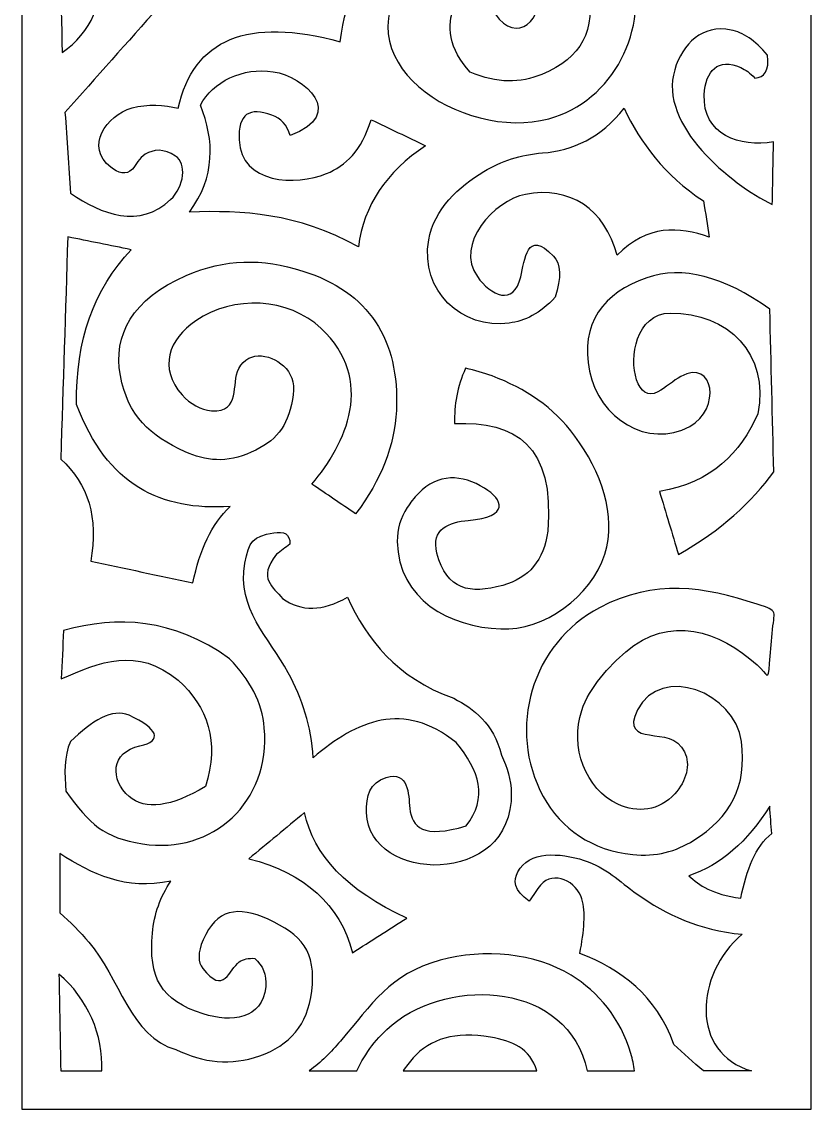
# Model space of a CAD drawing. Header units: centimetres. Extents: x -9.4 to 9.1, y -12.9 to 12.6.
# Drawn here: x -9.37 to -0.6, y -12.94 to -0.86 of the extents above; entities that cross this region are included whole.
import ezdxf

# ---------------------------------------------------------------- set-up
doc = ezdxf.new("R2010")
doc.units = ezdxf.units.CM
doc.header["$MEASUREMENT"] = 0
doc.layers.add('layer 1', color=7, linetype='Continuous')

msp = doc.modelspace()

# ---------------------------------------------------------------- linework, layer by layer
at = {"layer": 'layer 1', "color": 15}
for points, knots in [([(-9.37298, 12.63268), (-9.37298, 12.63268), (-0.59666, 12.63268), (-0.59666, 12.63268), (-0.59666, 12.63268), (-0.59666, 12.63268), (-0.59666, -12.94053), (-0.59666, -12.94053), (-0.59666, -12.94053), (-0.59666, -12.94053), (-9.37298, -12.94053), (-9.37298, -12.94053), (-9.37298, -12.94053), (-9.37298, -12.94053), (-9.37298, 12.63268), (-9.37298, 12.63268)], [0, 0, 0, 0, 0.2, 0.2, 0.2, 0.2, 0.4, 0.4, 0.4, 0.4, 0.6, 0.6, 0.6, 0.6, 1, 1, 1, 1]), ([(-7.66385, -2.34893), (-7.53864, -2.43524), (-7.56219, -2.68267), (-7.71913, -2.83395), (-7.71913, -2.83395), (-8.05687, -3.15951), (-8.4913, -2.99812), (-8.83004, -2.76315), (-8.83004, -2.76315), (-8.85075, -2.46387), (-8.87146, -2.16459), (-8.89218, -1.86531), (-8.89218, -1.86531), (-8.54521, -1.47518), (-8.19825, -1.08505), (-7.85129, -0.69491), (-7.85129, -0.69491), (-7.47888, -0.71531), (-7.11765, -0.72497), (-6.78533, -0.66061), (-6.78533, -0.66061), (-6.31581, -0.56968), (-6.06174, -0.3495), (-5.83107, -0.07816), (-5.83107, -0.07816), (-5.4792, 0.33575), (-5.28364, 0.66391), (-4.72277, 0.81998), (-4.72277, 0.81998), (-4.23146, 0.95671), (-3.66536, 0.89932), (-3.26662, 0.65438), (-3.26662, 0.65438), (-2.96125, 0.4668), (-2.71716, 0.17296), (-2.60219, -0.21636), (-2.60219, -0.21636), (-2.3884, -0.94031), (-2.79586, -1.73886), (-3.51443, -1.9348), (-3.51443, -1.9348), (-4.46564, -2.19415), (-5.91925, -1.28039), (-5.02049, -0.26426), (-5.02049, -0.26426), (-4.8337, -0.05308), (-4.55479, 0.03303), (-4.16234, -0.03503), (-4.16234, -0.03503), (-3.90542, -0.07958), (-3.69638, -0.16784), (-3.63306, -0.46408), (-3.63306, -0.46408), (-3.554, -0.83394), (-3.87302, -1.12372), (-4.11091, -0.76837), (-4.11091, -0.76837), (-4.47488, -0.22472), (-4.86978, -0.92634), (-4.38683, -1.41639), (-4.38683, -1.41639), (-4.08776, -1.54554), (-3.82721, -1.53952), (-3.59271, -1.4421), (-3.59271, -1.4421), (-3.14234, -1.25501), (-2.99376, -0.9626), (-3.07764, -0.4625), (-3.07764, -0.4625), (-3.25172, 0.57551), (-4.59039, 0.64882), (-5.25377, 0.10432), (-5.25377, 0.10432), (-5.58982, -0.17151), (-5.76799, -0.57189), (-5.83165, -1.0797), (-5.83165, -1.0797), (-6.86139, -0.80078), (-7.46211, -1.04662), (-7.63379, -1.81721), (-7.63379, -1.81721), (-7.78447, -1.78197), (-7.97832, -1.76801), (-8.14636, -1.81526), (-8.14636, -1.81526), (-8.43631, -1.89677), (-8.67157, -2.24665), (-8.38388, -2.47449), (-8.38388, -2.47449), (-8.3058, -2.53632), (-8.20995, -2.56754), (-8.14338, -2.49544), (-8.14338, -2.49544), (-8.10087, -2.4494), (-8.0694, -2.37092), (-8.00015, -2.3291), (-8.00015, -2.3291), (-7.9111, -2.27533), (-7.79196, -2.26063), (-7.66385, -2.34893)], [0, 0, 0, 0, 0.03846154, 0.03846154, 0.03846154, 0.03846154, 0.07692308, 0.07692308, 0.07692308, 0.07692308, 0.11538462, 0.11538462, 0.11538462, 0.11538462, 0.15384615, 0.15384615, 0.15384615, 0.15384615, 0.19230769, 0.19230769, 0.19230769, 0.19230769, 0.23076923, 0.23076923, 0.23076923, 0.23076923, 0.26923077, 0.26923077, 0.26923077, 0.26923077, 0.30769231, 0.30769231, 0.30769231, 0.30769231, 0.34615385, 0.34615385, 0.34615385, 0.34615385, 0.38461538, 0.38461538, 0.38461538, 0.38461538, 0.42307692, 0.42307692, 0.42307692, 0.42307692, 0.46153846, 0.46153846, 0.46153846, 0.46153846, 0.5, 0.5, 0.5, 0.5, 0.53846154, 0.53846154, 0.53846154, 0.53846154, 0.57692308, 0.57692308, 0.57692308, 0.57692308, 0.61538462, 0.61538462, 0.61538462, 0.61538462, 0.65384615, 0.65384615, 0.65384615, 0.65384615, 0.69230769, 0.69230769, 0.69230769, 0.69230769, 0.73076923, 0.73076923, 0.73076923, 0.73076923, 0.76923077, 0.76923077, 0.76923077, 0.76923077, 0.80769231, 0.80769231, 0.80769231, 0.80769231, 0.84615385, 0.84615385, 0.84615385, 0.84615385, 0.88461538, 0.88461538, 0.88461538, 0.88461538, 0.92307692, 0.92307692, 0.92307692, 0.92307692, 1, 1, 1, 1]), ([(-8.95998, 0.66679), (-8.3943, 0.19162), (-8.26821, -0.74538), (-8.9245, -1.20028), (-8.9245, -1.20028), (-8.93633, -0.57791), (-8.94815, 0.04444), (-8.95998, 0.66679)], [0, 0, 0, 0, 0.33333333, 0.33333333, 0.33333333, 0.33333333, 1, 1, 1, 1]), ([(-1.01645, -2.19232), (-1.02078, -2.42435), (-1.0251, -2.65638), (-1.02942, -2.8884), (-1.02942, -2.8884), (-1.48825, -2.66306), (-2.29964, -2.00888), (-2.11495, -1.39115), (-2.11495, -1.39115), (-2.02765, -1.09912), (-1.80484, -0.88387), (-1.48847, -0.94937), (-1.48847, -0.94937), (-1.35674, -0.97664), (-1.22142, -1.06294), (-1.08131, -1.22852), (-1.08131, -1.22852), (-1.06532, -1.39531), (-1.11288, -1.48009), (-1.22399, -1.48286), (-1.22399, -1.48286), (-1.27587, -1.42587), (-1.32775, -1.38914), (-1.37963, -1.36616), (-1.37963, -1.36616), (-1.63357, -1.25366), (-1.77178, -1.40157), (-1.78579, -1.66852), (-1.78579, -1.66852), (-1.80913, -2.1128), (-1.38793, -2.25675), (-1.01645, -2.19232)], [0, 0, 0, 0, 0.11111111, 0.11111111, 0.11111111, 0.11111111, 0.22222222, 0.22222222, 0.22222222, 0.22222222, 0.33333333, 0.33333333, 0.33333333, 0.33333333, 0.44444444, 0.44444444, 0.44444444, 0.44444444, 0.55555556, 0.55555556, 0.55555556, 0.55555556, 0.66666667, 0.66666667, 0.66666667, 0.66666667, 0.77777778, 0.77777778, 0.77777778, 0.77777778, 1, 1, 1, 1]), ([(-5.62968, -3.35637), (-5.57179, -2.90028), (-5.32321, -2.52618), (-4.88397, -2.23407), (-4.88397, -2.23407), (-5.08593, -2.13787), (-5.28789, -2.04168), (-5.48986, -1.94547), (-5.48986, -1.94547), (-5.59297, -2.29154), (-5.7728, -2.45667), (-5.98526, -2.54481), (-5.98526, -2.54481), (-6.3234, -2.68509), (-6.93733, -2.65921), (-6.95709, -2.17078), (-6.95709, -2.17078), (-6.9689, -1.87888), (-6.84189, -1.80408), (-6.59253, -1.8941), (-6.59253, -1.8941), (-6.49233, -1.93028), (-6.42088, -2.00108), (-6.39093, -2.12184), (-6.39093, -2.12184), (-5.75035, -1.88423), (-6.23186, -1.46621), (-6.57737, -1.41222), (-6.57737, -1.41222), (-6.91388, -1.35964), (-7.25387, -1.52271), (-7.38522, -1.78515), (-7.38522, -1.78515), (-7.23193, -2.18063), (-7.21773, -2.57611), (-7.5095, -2.97158), (-7.5095, -2.97158), (-6.91879, -2.95168), (-6.3161, -2.98117), (-5.62968, -3.35637)], [0, 0, 0, 0, 0.09090909, 0.09090909, 0.09090909, 0.09090909, 0.18181818, 0.18181818, 0.18181818, 0.18181818, 0.27272727, 0.27272727, 0.27272727, 0.27272727, 0.36363636, 0.36363636, 0.36363636, 0.36363636, 0.45454545, 0.45454545, 0.45454545, 0.45454545, 0.54545455, 0.54545455, 0.54545455, 0.54545455, 0.63636364, 0.63636364, 0.63636364, 0.63636364, 0.72727273, 0.72727273, 0.72727273, 0.72727273, 0.81818182, 0.81818182, 0.81818182, 0.81818182, 1, 1, 1, 1]), ([(-1.72986, -3.24982), (-1.75147, -3.11597), (-1.77309, -2.98211), (-1.79471, -2.84824), (-1.79471, -2.84824), (-2.23176, -2.56003), (-2.49397, -2.20416), (-2.67674, -1.81751), (-2.67674, -1.81751), (-2.93431, -2.14874), (-3.24488, -2.28741), (-3.58602, -2.31456), (-3.58602, -2.31456), (-3.82438, -2.33353), (-4.04292, -2.40628), (-4.2379, -2.52141), (-4.2379, -2.52141), (-4.51284, -2.68375), (-4.79115, -2.94508), (-4.8495, -3.28161), (-4.8495, -3.28161), (-4.9473, -3.84561), (-4.47803, -4.27789), (-3.95437, -4.20578), (-3.95437, -4.20578), (-3.78358, -4.18226), (-3.6128, -4.10111), (-3.44203, -3.91913), (-3.44203, -3.91913), (-3.37362, -3.69882), (-3.38062, -3.54596), (-3.46304, -3.46056), (-3.46304, -3.46056), (-3.76101, -3.15178), (-3.7825, -3.50713), (-3.82515, -3.69063), (-3.82515, -3.69063), (-3.9036, -4.02818), (-4.16202, -3.89492), (-4.30842, -3.68899), (-4.30842, -3.68899), (-4.56471, -3.32849), (-4.11595, -2.84197), (-3.77426, -2.77504), (-3.77426, -2.77504), (-3.27866, -2.67795), (-2.89218, -2.94153), (-2.75456, -3.45061), (-2.75456, -3.45061), (-2.41298, -3.11072), (-2.07141, -3.12999), (-1.72986, -3.24982)], [0, 0, 0, 0, 0.07142857, 0.07142857, 0.07142857, 0.07142857, 0.14285714, 0.14285714, 0.14285714, 0.14285714, 0.21428571, 0.21428571, 0.21428571, 0.21428571, 0.28571429, 0.28571429, 0.28571429, 0.28571429, 0.35714286, 0.35714286, 0.35714286, 0.35714286, 0.42857143, 0.42857143, 0.42857143, 0.42857143, 0.5, 0.5, 0.5, 0.5, 0.57142857, 0.57142857, 0.57142857, 0.57142857, 0.64285714, 0.64285714, 0.64285714, 0.64285714, 0.71428571, 0.71428571, 0.71428571, 0.71428571, 0.78571429, 0.78571429, 0.78571429, 0.78571429, 0.85714286, 0.85714286, 0.85714286, 0.85714286, 1, 1, 1, 1]), ([(-8.86134, -3.24816), (-8.62606, -3.29538), (-8.39078, -3.34259), (-8.1555, -3.3898), (-8.1555, -3.3898), (-8.5717, -3.82745), (-8.7743, -4.40075), (-8.76331, -5.10969), (-8.76331, -5.10969), (-8.42835, -6.00673), (-7.81971, -6.29541), (-7.05753, -6.24279), (-7.05753, -6.24279), (-7.26049, -6.44129), (-7.39774, -6.72457), (-7.46927, -7.09262), (-7.46927, -7.09262), (-7.84833, -7.01169), (-8.22739, -6.93075), (-8.60645, -6.84981), (-8.60645, -6.84981), (-8.52038, -6.37038), (-8.63148, -5.99268), (-8.93977, -5.71671), (-8.93977, -5.71671), (-8.91362, -4.89386), (-8.88748, -4.07101), (-8.86134, -3.24816)], [0, 0, 0, 0, 0.125, 0.125, 0.125, 0.125, 0.25, 0.25, 0.25, 0.25, 0.375, 0.375, 0.375, 0.375, 0.5, 0.5, 0.5, 0.5, 0.625, 0.625, 0.625, 0.625, 0.75, 0.75, 0.75, 0.75, 1, 1, 1, 1]), ([(-6.1465, -5.99527), (-5.98499, -6.10513), (-5.82348, -6.21499), (-5.66198, -6.32484), (-5.66198, -6.32484), (-5.37061, -5.94248), (-5.22791, -5.56012), (-5.20897, -5.17776), (-5.20897, -5.17776), (-5.16971, -4.38501), (-5.51775, -3.85985), (-6.24883, -3.62698), (-6.24883, -3.62698), (-6.70426, -3.48192), (-7.10988, -3.49021), (-7.54523, -3.67688), (-7.54523, -3.67688), (-8.14519, -3.93414), (-8.35813, -4.34409), (-8.27675, -4.78645), (-8.27675, -4.78645), (-8.1947, -5.23246), (-7.94698, -5.45926), (-7.55521, -5.63615), (-7.55521, -5.63615), (-7.3336, -5.73621), (-7.09551, -5.76547), (-6.82157, -5.64049), (-6.82157, -5.64049), (-6.54617, -5.51485), (-6.42208, -5.36733), (-6.36282, -5.0548), (-6.36282, -5.0548), (-6.3352, -4.90917), (-6.35919, -4.79398), (-6.43478, -4.70923), (-6.43478, -4.70923), (-6.57159, -4.55582), (-6.84814, -4.49334), (-6.96011, -4.71016), (-6.96011, -4.71016), (-7.04692, -4.87828), (-6.92963, -5.1971), (-7.26319, -5.17935), (-7.26319, -5.17935), (-7.37882, -5.17319), (-7.50407, -5.10193), (-7.59115, -5.00307), (-7.59115, -5.00307), (-7.85473, -4.70385), (-7.73918, -4.38663), (-7.43833, -4.17998), (-7.43833, -4.17998), (-7.0198, -3.89248), (-6.40883, -3.92146), (-6.04556, -4.26439), (-6.04556, -4.26439), (-5.435, -4.84074), (-5.76799, -5.54303), (-6.1465, -5.99527)], [0, 0, 0, 0, 0.0625, 0.0625, 0.0625, 0.0625, 0.125, 0.125, 0.125, 0.125, 0.1875, 0.1875, 0.1875, 0.1875, 0.25, 0.25, 0.25, 0.25, 0.3125, 0.3125, 0.3125, 0.3125, 0.375, 0.375, 0.375, 0.375, 0.4375, 0.4375, 0.4375, 0.4375, 0.5, 0.5, 0.5, 0.5, 0.5625, 0.5625, 0.5625, 0.5625, 0.625, 0.625, 0.625, 0.625, 0.6875, 0.6875, 0.6875, 0.6875, 0.75, 0.75, 0.75, 0.75, 0.8125, 0.8125, 0.8125, 0.8125, 0.875, 0.875, 0.875, 0.875, 1, 1, 1, 1]), ([(-2.07235, -6.77749), (-2.14298, -6.54343), (-2.21363, -6.30937), (-2.28427, -6.07531), (-2.28427, -6.07531), (-1.69803, -5.97835), (-1.38296, -5.64817), (-1.19117, -5.21198), (-1.19117, -5.21198), (-1.05669, -4.54725), (-1.52304, -4.08931), (-2.16453, -4.09443), (-2.16453, -4.09443), (-2.35498, -4.09595), (-2.47091, -4.22219), (-2.52721, -4.37959), (-2.52721, -4.37959), (-2.63468, -4.68008), (-2.52482, -5.09412), (-2.30125, -4.97082), (-2.30125, -4.97082), (-2.21835, -4.9251), (-2.12677, -4.84206), (-2.04706, -4.79842), (-2.04706, -4.79842), (-1.67519, -4.5948), (-1.59509, -5.16418), (-1.94722, -5.35366), (-1.94722, -5.35366), (-2.41517, -5.60549), (-2.95445, -5.26411), (-3.062, -4.73934), (-3.062, -4.73934), (-3.16969, -4.21391), (-2.90537, -3.86542), (-2.42422, -3.7015), (-2.42422, -3.7015), (-2.02928, -3.56693), (-1.57364, -3.68289), (-1.05732, -4.04937), (-1.05732, -4.04937), (-1.04246, -4.65178), (-1.02758, -5.2542), (-1.01271, -5.8566), (-1.01271, -5.8566), (-1.25809, -6.19536), (-1.59692, -6.50657), (-2.07235, -6.77749)], [0, 0, 0, 0, 0.07692308, 0.07692308, 0.07692308, 0.07692308, 0.15384615, 0.15384615, 0.15384615, 0.15384615, 0.23076923, 0.23076923, 0.23076923, 0.23076923, 0.30769231, 0.30769231, 0.30769231, 0.30769231, 0.38461538, 0.38461538, 0.38461538, 0.38461538, 0.46153846, 0.46153846, 0.46153846, 0.46153846, 0.53846154, 0.53846154, 0.53846154, 0.53846154, 0.61538462, 0.61538462, 0.61538462, 0.61538462, 0.69230769, 0.69230769, 0.69230769, 0.69230769, 0.76923077, 0.76923077, 0.76923077, 0.76923077, 0.84615385, 0.84615385, 0.84615385, 0.84615385, 1, 1, 1, 1]), ([(-4.56223, -5.32172), (-4.56431, -5.11694), (-4.53558, -4.91216), (-4.43906, -4.70735), (-4.43906, -4.70735), (-4.33765, -4.73291), (-4.23789, -4.75771), (-4.14403, -4.79311), (-4.14403, -4.79311), (-3.77496, -4.93229), (-3.46308, -5.13729), (-3.2248, -5.46013), (-3.2248, -5.46013), (-2.93314, -5.85527), (-2.75541, -6.33987), (-2.8924, -6.77384), (-2.8924, -6.77384), (-3.04202, -7.2478), (-3.56942, -7.62345), (-4.04905, -7.60412), (-4.04905, -7.60412), (-4.61393, -7.58135), (-5.18804, -7.2804), (-5.19879, -6.63311), (-5.19879, -6.63311), (-5.20108, -6.495), (-5.16207, -6.3708), (-5.08747, -6.25398), (-5.08747, -6.25398), (-5.05356, -6.20088), (-5.01229, -6.1493), (-4.96421, -6.09864), (-4.96421, -6.09864), (-4.74771, -5.87048), (-4.47733, -5.88689), (-4.22918, -6.03921), (-4.22918, -6.03921), (-4.02228, -6.16623), (-3.94304, -6.35752), (-4.41043, -6.3977), (-4.41043, -6.3977), (-4.61639, -6.4154), (-4.82888, -6.49045), (-4.75738, -6.76124), (-4.75738, -6.76124), (-4.64811, -7.17508), (-4.39197, -7.22005), (-4.02648, -7.11957), (-4.02648, -7.11957), (-3.73524, -7.03951), (-3.56827, -6.8392), (-3.52556, -6.51868), (-3.52556, -6.51868), (-3.44586, -5.56635), (-3.88591, -5.29034), (-4.56223, -5.32172)], [0, 0, 0, 0, 0.06666667, 0.06666667, 0.06666667, 0.06666667, 0.13333333, 0.13333333, 0.13333333, 0.13333333, 0.2, 0.2, 0.2, 0.2, 0.26666667, 0.26666667, 0.26666667, 0.26666667, 0.33333333, 0.33333333, 0.33333333, 0.33333333, 0.4, 0.4, 0.4, 0.4, 0.46666667, 0.46666667, 0.46666667, 0.46666667, 0.53333333, 0.53333333, 0.53333333, 0.53333333, 0.6, 0.6, 0.6, 0.6, 0.66666667, 0.66666667, 0.66666667, 0.66666667, 0.73333333, 0.73333333, 0.73333333, 0.73333333, 0.8, 0.8, 0.8, 0.8, 0.86666667, 0.86666667, 0.86666667, 0.86666667, 1, 1, 1, 1]), ([(-5.3232, -9.25495), (-5.5045, -9.31063), (-5.54634, -9.45929), (-5.54096, -9.64736), (-5.54096, -9.64736), (-5.51859, -10.42811), (-3.91127, -10.482), (-3.93128, -9.42627), (-3.93128, -9.42627), (-3.93402, -9.28132), (-3.97436, -9.14191), (-4.03934, -9.00615), (-4.03934, -9.00615), (-4.13369, -8.64661), (-4.34352, -8.49562), (-4.56985, -8.37442), (-4.56985, -8.37442), (-5.2183, -8.14121), (-5.53258, -7.72229), (-5.75331, -7.25136), (-5.75331, -7.25136), (-6.02648, -7.40866), (-6.2668, -7.41334), (-6.47427, -7.2654), (-6.47427, -7.2654), (-6.57581, -7.1378), (-6.7562, -7.04638), (-6.54228, -6.77406), (-6.54228, -6.77406), (-6.4924, -6.73663), (-6.44252, -6.6992), (-6.39265, -6.66176), (-6.39265, -6.66176), (-6.38746, -6.54367), (-6.4612, -6.51868), (-6.57158, -6.5369), (-6.57158, -6.5369), (-6.80637, -6.57563), (-6.84882, -6.62989), (-6.89271, -6.87333), (-6.89271, -6.87333), (-6.98344, -7.3765), (-6.62416, -7.69666), (-6.41073, -8.09083), (-6.41073, -8.09083), (-6.256, -8.3766), (-6.15339, -8.68629), (-6.13419, -9.03422), (-6.13419, -9.03422), (-5.64458, -8.61929), (-5.13293, -8.39754), (-4.54265, -8.86576), (-4.54265, -8.86576), (-4.28636, -9.1746), (-4.18721, -9.48344), (-4.43382, -9.79229), (-4.43382, -9.79229), (-4.91085, -9.93529), (-5.03803, -9.8075), (-5.05901, -9.59751), (-5.05901, -9.59751), (-5.07509, -9.43648), (-5.0701, -9.17722), (-5.3232, -9.25495)], [0, 0, 0, 0, 0.05882353, 0.05882353, 0.05882353, 0.05882353, 0.11764706, 0.11764706, 0.11764706, 0.11764706, 0.17647059, 0.17647059, 0.17647059, 0.17647059, 0.23529412, 0.23529412, 0.23529412, 0.23529412, 0.29411765, 0.29411765, 0.29411765, 0.29411765, 0.35294118, 0.35294118, 0.35294118, 0.35294118, 0.41176471, 0.41176471, 0.41176471, 0.41176471, 0.47058824, 0.47058824, 0.47058824, 0.47058824, 0.52941176, 0.52941176, 0.52941176, 0.52941176, 0.58823529, 0.58823529, 0.58823529, 0.58823529, 0.64705882, 0.64705882, 0.64705882, 0.64705882, 0.70588235, 0.70588235, 0.70588235, 0.70588235, 0.76470588, 0.76470588, 0.76470588, 0.76470588, 0.82352941, 0.82352941, 0.82352941, 0.82352941, 0.88235294, 0.88235294, 0.88235294, 0.88235294, 1, 1, 1, 1]), ([(-1.19748, -8.00358), (-1.61771, -7.62421), (-2.17253, -7.44084), (-2.65962, -7.85949), (-2.65962, -7.85949), (-2.84297, -8.01707), (-3.06166, -8.2501), (-3.14873, -8.5107), (-3.14873, -8.5107), (-3.28249, -8.911), (-3.10556, -9.38791), (-2.74578, -9.55147), (-2.74578, -9.55147), (-2.52697, -9.65094), (-2.28494, -9.62569), (-2.11376, -9.43643), (-2.11376, -9.43643), (-1.98468, -9.2937), (-1.93478, -9.10992), (-2.00583, -8.97085), (-2.00583, -8.97085), (-2.0914, -8.80332), (-2.2411, -8.80508), (-2.39639, -8.78194), (-2.39639, -8.78194), (-2.52691, -8.76247), (-2.63658, -8.71553), (-2.5281, -8.50371), (-2.5281, -8.50371), (-2.26494, -7.98989), (-1.44469, -8.30775), (-1.37323, -8.85606), (-1.37323, -8.85606), (-1.30792, -9.35717), (-1.49494, -9.69799), (-1.90225, -9.95255), (-1.90225, -9.95255), (-2.10105, -10.07678), (-2.32479, -10.13667), (-2.58176, -10.11085), (-2.58176, -10.11085), (-3.02996, -10.0658), (-3.37846, -9.8267), (-3.57582, -9.46481), (-3.57582, -9.46481), (-3.98454, -8.71528), (-3.70224, -7.76245), (-2.9494, -7.36765), (-2.9494, -7.36765), (-2.33154, -7.04364), (-1.7931, -7.1352), (-1.1972, -7.32969), (-1.1972, -7.32969), (-0.95014, -7.4103), (-1.01042, -7.39466), (-1.03208, -7.65397), (-1.03208, -7.65397), (-1.04142, -7.76581), (-1.05077, -7.87766), (-1.0601, -7.9895), (-1.0601, -7.9895), (-1.07735, -8.1961), (-1.0741, -8.11494), (-1.19748, -8.00358)], [0, 0, 0, 0, 0.05882353, 0.05882353, 0.05882353, 0.05882353, 0.11764706, 0.11764706, 0.11764706, 0.11764706, 0.17647059, 0.17647059, 0.17647059, 0.17647059, 0.23529412, 0.23529412, 0.23529412, 0.23529412, 0.29411765, 0.29411765, 0.29411765, 0.29411765, 0.35294118, 0.35294118, 0.35294118, 0.35294118, 0.41176471, 0.41176471, 0.41176471, 0.41176471, 0.47058824, 0.47058824, 0.47058824, 0.47058824, 0.52941176, 0.52941176, 0.52941176, 0.52941176, 0.58823529, 0.58823529, 0.58823529, 0.58823529, 0.64705882, 0.64705882, 0.64705882, 0.64705882, 0.70588235, 0.70588235, 0.70588235, 0.70588235, 0.76470588, 0.76470588, 0.76470588, 0.76470588, 0.82352941, 0.82352941, 0.82352941, 0.82352941, 0.88235294, 0.88235294, 0.88235294, 0.88235294, 1, 1, 1, 1]), ([(-8.90839, -7.6206), (-8.30538, -7.45537), (-7.69347, -7.48325), (-7.06196, -7.93599), (-7.06196, -7.93599), (-6.83673, -8.16733), (-6.69975, -8.42031), (-6.67643, -8.70251), (-6.67643, -8.70251), (-6.60828, -9.52733), (-7.24939, -10.11423), (-8.03122, -9.99178), (-8.03122, -9.99178), (-8.45847, -9.92485), (-8.61887, -9.7752), (-8.88292, -9.40784), (-8.88292, -9.40784), (-8.89814, -9.21277), (-8.90262, -9.02141), (-8.83199, -8.8559), (-8.83199, -8.8559), (-8.5934, -8.6254), (-8.36531, -8.48182), (-8.18067, -8.5634), (-8.18067, -8.5634), (-7.85699, -8.70642), (-7.80337, -8.85042), (-8.05864, -8.90276), (-8.05864, -8.90276), (-8.38511, -8.96971), (-8.39361, -9.28255), (-8.17854, -9.46673), (-8.17854, -9.46673), (-7.99971, -9.61989), (-7.71665, -9.58274), (-7.32937, -9.35528), (-7.32937, -9.35528), (-7.17376, -8.85161), (-7.30592, -8.47024), (-7.63499, -8.17254), (-7.63499, -8.17254), (-8.08683, -7.79778), (-8.51079, -7.96977), (-8.93386, -8.1594), (-8.93386, -8.1594), (-8.92536, -7.9798), (-8.91687, -7.8002), (-8.90839, -7.6206)], [0, 0, 0, 0, 0.07692308, 0.07692308, 0.07692308, 0.07692308, 0.15384615, 0.15384615, 0.15384615, 0.15384615, 0.23076923, 0.23076923, 0.23076923, 0.23076923, 0.30769231, 0.30769231, 0.30769231, 0.30769231, 0.38461538, 0.38461538, 0.38461538, 0.38461538, 0.46153846, 0.46153846, 0.46153846, 0.46153846, 0.53846154, 0.53846154, 0.53846154, 0.53846154, 0.61538462, 0.61538462, 0.61538462, 0.61538462, 0.69230769, 0.69230769, 0.69230769, 0.69230769, 0.76923077, 0.76923077, 0.76923077, 0.76923077, 0.84615385, 0.84615385, 0.84615385, 0.84615385, 1, 1, 1, 1]), ([(-6.22848, -9.64488), (-6.12796, -10.1173), (-5.76142, -10.5113), (-5.09331, -10.81638), (-5.09331, -10.81638), (-5.29432, -10.9445), (-5.49534, -11.07264), (-5.69637, -11.20077), (-5.69637, -11.20077), (-5.8374, -10.66469), (-6.2217, -10.3169), (-6.84927, -10.15741), (-6.84927, -10.15741), (-6.64234, -9.98656), (-6.43541, -9.81572), (-6.22848, -9.64488)], [0, 0, 0, 0, 0.2, 0.2, 0.2, 0.2, 0.4, 0.4, 0.4, 0.4, 0.6, 0.6, 0.6, 0.6, 1, 1, 1, 1]), ([(-1.05885, -9.57259), (-1.05106, -9.67454), (-1.04326, -9.77649), (-1.03545, -9.87845), (-1.03545, -9.87845), (-1.22005, -10.02063), (-1.31883, -10.28088), (-1.37863, -10.59482), (-1.37863, -10.59482), (-1.70151, -10.55204), (-1.84169, -10.45271), (-1.95579, -10.3453), (-1.95579, -10.3453), (-1.60481, -10.22724), (-1.30583, -9.96967), (-1.05885, -9.57259)], [0, 0, 0, 0, 0.2, 0.2, 0.2, 0.2, 0.4, 0.4, 0.4, 0.4, 0.6, 0.6, 0.6, 0.6, 1, 1, 1, 1]), ([(-8.94811, -10.09979), (-8.59302, -10.3275), (-8.21948, -10.51329), (-7.71673, -10.40572), (-7.71673, -10.40572), (-7.82985, -10.57748), (-7.90138, -10.76876), (-7.9205, -10.98462), (-7.9205, -10.98462), (-7.96414, -11.47736), (-7.8297, -11.73077), (-7.35613, -11.88085), (-7.35613, -11.88085), (-7.0401, -11.981), (-6.69918, -11.9407), (-6.66085, -11.58101), (-6.66085, -11.58101), (-6.64607, -11.44234), (-6.69658, -11.34231), (-6.7818, -11.26467), (-6.7818, -11.26467), (-6.85151, -11.25894), (-6.90915, -11.2719), (-6.9547, -11.30358), (-6.9547, -11.30358), (-7.06764, -11.3821), (-7.1261, -11.68212), (-7.36094, -11.3754), (-7.36094, -11.3754), (-7.41463, -11.30526), (-7.41855, -11.20302), (-7.35638, -11.05816), (-7.35638, -11.05816), (-7.21003, -10.71711), (-6.97058, -10.67681), (-6.63442, -10.82975), (-6.63442, -10.82975), (-6.26778, -10.99655), (-6.09415, -11.1868), (-6.1492, -11.62943), (-6.1492, -11.62943), (-6.19628, -12.00809), (-6.39412, -12.22856), (-6.72762, -12.34689), (-6.72762, -12.34689), (-7.04659, -12.46008), (-7.35652, -12.42384), (-7.65972, -12.27659), (-7.65972, -12.27659), (-8.15376, -12.14759), (-8.2972, -11.46681), (-8.62675, -11.0845), (-8.62675, -11.0845), (-8.7249, -10.97062), (-8.83243, -10.86226), (-8.94811, -10.75871), (-8.94811, -10.75871), (-8.9481, -10.53907), (-8.9481, -10.31943), (-8.94811, -10.09979)], [0, 0, 0, 0, 0.0625, 0.0625, 0.0625, 0.0625, 0.125, 0.125, 0.125, 0.125, 0.1875, 0.1875, 0.1875, 0.1875, 0.25, 0.25, 0.25, 0.25, 0.3125, 0.3125, 0.3125, 0.3125, 0.375, 0.375, 0.375, 0.375, 0.4375, 0.4375, 0.4375, 0.4375, 0.5, 0.5, 0.5, 0.5, 0.5625, 0.5625, 0.5625, 0.5625, 0.625, 0.625, 0.625, 0.625, 0.6875, 0.6875, 0.6875, 0.6875, 0.75, 0.75, 0.75, 0.75, 0.8125, 0.8125, 0.8125, 0.8125, 0.875, 0.875, 0.875, 0.875, 1, 1, 1, 1]), ([(-1.26008, -12.5143), (-1.94673, -12.31978), (-1.8892, -11.44099), (-1.36594, -10.99646), (-1.36594, -10.99646), (-1.84243, -10.95014), (-2.21102, -10.77853), (-2.53118, -10.5507), (-2.53118, -10.5507), (-2.73711, -10.40416), (-2.87331, -10.25589), (-3.12019, -10.17567), (-3.12019, -10.17567), (-3.39523, -10.08629), (-3.73688, -10.07137), (-3.85874, -10.30194), (-3.85874, -10.30194), (-3.90843, -10.39597), (-3.90599, -10.50948), (-3.73141, -10.62861), (-3.73141, -10.62861), (-3.6853, -10.56077), (-3.64594, -10.49775), (-3.60583, -10.45039), (-3.60583, -10.45039), (-3.46005, -10.27836), (-3.20238, -10.41411), (-3.1467, -10.6025), (-3.1467, -10.6025), (-3.10375, -10.74781), (-3.11929, -10.95851), (-3.16975, -11.20825), (-3.16975, -11.20825), (-2.70914, -11.39155), (-2.3189, -11.67168), (-2.12326, -12.21956), (-2.12326, -12.21956), (-2.01543, -12.32036), (-1.90726, -12.42059), (-1.79531, -12.5143), (-1.79531, -12.5143), (-1.79531, -12.5143), (-1.26008, -12.5143), (-1.26008, -12.5143)], [0, 0, 0, 0, 0.08333333, 0.08333333, 0.08333333, 0.08333333, 0.16666667, 0.16666667, 0.16666667, 0.16666667, 0.25, 0.25, 0.25, 0.25, 0.33333333, 0.33333333, 0.33333333, 0.33333333, 0.41666667, 0.41666667, 0.41666667, 0.41666667, 0.5, 0.5, 0.5, 0.5, 0.58333333, 0.58333333, 0.58333333, 0.58333333, 0.66666667, 0.66666667, 0.66666667, 0.66666667, 0.75, 0.75, 0.75, 0.75, 0.83333333, 0.83333333, 0.83333333, 0.83333333, 1, 1, 1, 1]), ([(-6.17768, -12.5143), (-6.04535, -12.41951), (-5.93579, -12.30687), (-5.83107, -12.18368), (-5.83107, -12.18368), (-5.4792, -11.76978), (-5.28364, -11.44162), (-4.72277, -11.28555), (-4.72277, -11.28555), (-4.23146, -11.14882), (-3.66536, -11.20621), (-3.26662, -11.45115), (-3.26662, -11.45115), (-2.96125, -11.63873), (-2.71716, -11.93257), (-2.60219, -12.32189), (-2.60219, -12.32189), (-2.58337, -12.3856), (-2.56947, -12.4499), (-2.56007, -12.5143), (-2.56007, -12.5143), (-2.56007, -12.5143), (-3.08797, -12.5143), (-3.08797, -12.5143), (-3.08797, -12.5143), (-3.29862, -11.52772), (-4.60204, -11.46627), (-5.25377, -12.0012), (-5.25377, -12.0012), (-5.42407, -12.14099), (-5.5538, -12.31278), (-5.64865, -12.5143), (-5.64865, -12.5143), (-5.64865, -12.5143), (-6.17768, -12.5143), (-6.17768, -12.5143)], [0, 0, 0, 0, 0.1, 0.1, 0.1, 0.1, 0.2, 0.2, 0.2, 0.2, 0.3, 0.3, 0.3, 0.3, 0.4, 0.4, 0.4, 0.4, 0.5, 0.5, 0.5, 0.5, 0.6, 0.6, 0.6, 0.6, 0.7, 0.7, 0.7, 0.7, 0.8, 0.8, 0.8, 0.8, 1, 1, 1, 1]), ([(-8.95998, -11.43873), (-8.64088, -11.70678), (-8.46171, -12.12178), (-8.4839, -12.5143), (-8.4839, -12.5143), (-8.4839, -12.5143), (-8.93954, -12.5143), (-8.93954, -12.5143), (-8.93954, -12.5143), (-8.94635, -12.15578), (-8.95316, -11.79726), (-8.95998, -11.43873)], [0, 0, 0, 0, 0.25, 0.25, 0.25, 0.25, 0.5, 0.5, 0.5, 0.5, 1, 1, 1, 1]), ([(-5.13323, -12.5143), (-5.10076, -12.46644), (-5.06334, -12.41823), (-5.02049, -12.36979), (-5.02049, -12.36979), (-4.8337, -12.1586), (-4.55479, -12.07249), (-4.16234, -12.14055), (-4.16234, -12.14055), (-3.92217, -12.1822), (-3.72385, -12.26207), (-3.64729, -12.5143), (-3.64729, -12.5143), (-3.64729, -12.5143), (-5.13323, -12.5143), (-5.13323, -12.5143)], [0, 0, 0, 0, 0.2, 0.2, 0.2, 0.2, 0.4, 0.4, 0.4, 0.4, 0.6, 0.6, 0.6, 0.6, 1, 1, 1, 1])]:
    msp.add_open_spline(points, degree=3, knots=knots, dxfattribs=at)

doc.saveas('drawing.dxf')
